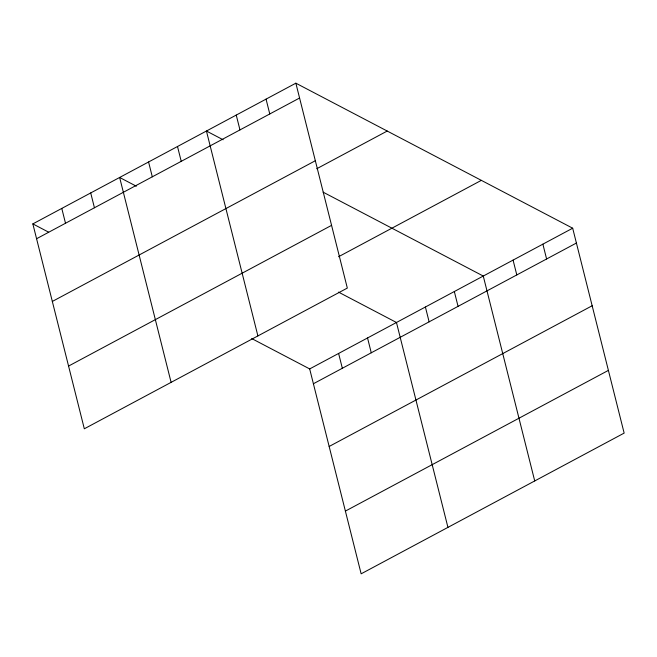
<?xml version="1.0" encoding="UTF-8"?>
<svg xmlns="http://www.w3.org/2000/svg" width="657" height="657" viewBox="0 0 657 657"><rect width="100%" height="100%" fill="white"/><g stroke="black" fill="none" stroke-linecap="round" stroke-linejoin="round"><path stroke-width="0.99" d="M295.855 83.184L347.323 288.078L84.318 428.791L32.85 223.897L295.855 83.184L572.682 228.209L624.15 433.103L361.145 573.816L309.677 368.922L251.705 338.552M36.578 238.729L299.584 98.016M52.33 301.448L315.335 160.735M316.756 168.734L387.211 131.047M68.558 366.072L331.563 225.359M338.569 256.731L481.335 180.355M309.677 368.922L572.682 228.209M313.405 383.745L576.411 243.041M329.157 446.473L592.162 305.76M345.393 511.089L608.398 370.384M223.125 139.769L206.438 131.03L257.897 335.924M323.129 192.164L483.265 276.047L534.724 480.94M136.328 186.21L119.64 177.464L171.107 382.358M338.495 292.11L396.467 322.488L447.934 527.382M32.85 223.897L48.659 232.184M542.879 244.158L546.599 258.989M513.068 260.106L516.796 274.93M454.332 291.527L458.06 306.359M425.399 307.008L429.128 321.84M367.542 337.961L371.262 352.793M338.61 353.441L342.338 368.273M266.052 99.133L269.772 113.965M236.241 115.082L239.969 129.914M177.505 146.503L181.225 161.335M148.572 161.983L152.301 176.815M90.715 192.944L94.436 207.768M61.783 208.417L65.503 223.249"/></g></svg>
